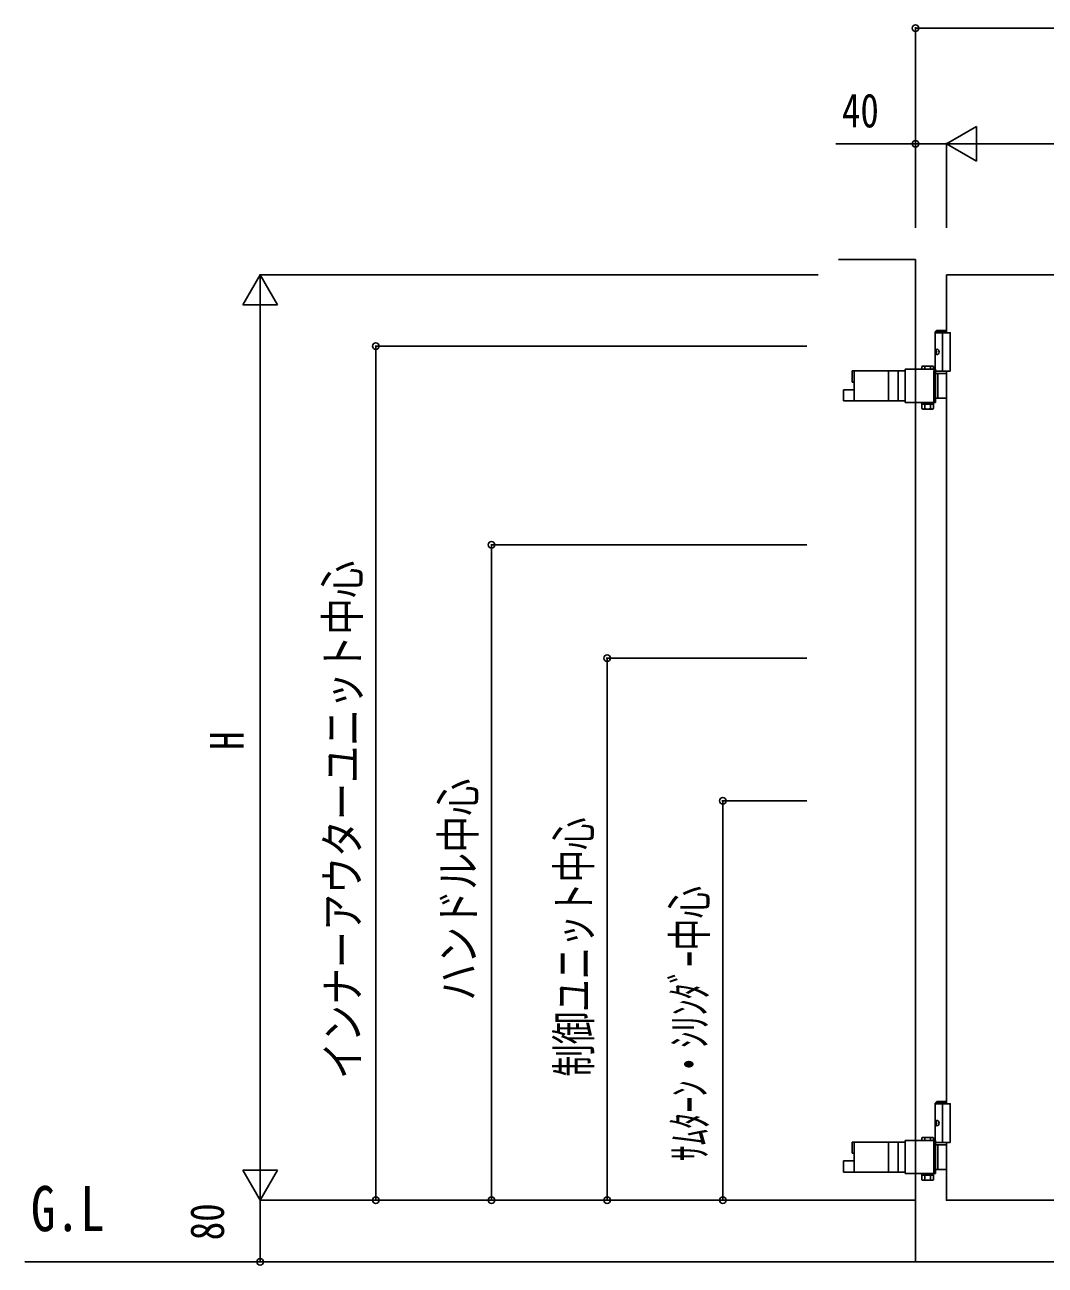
# Model space of a CAD drawing. Units: millimetres, scale not verified. Extents: x -4205 to 4205, y -2970 to 2970.
# Drawn here: x -1710 to -387, y -156 to 1452 of the extents above; entities that cross this region are included whole.
import ezdxf
from ezdxf.enums import TextEntityAlignment as Align

# ---------------------------------------------------------------- set-up
doc = ezdxf.new("R2010")
doc.units = ezdxf.units.MM
doc.header["$LTSCALE"] = 12
for name, color, linetype in [('0-2_USER1', 3, 'Continuous'), ('0-4_YKK_A1', 4, 'Continuous'), ('0-5_YKK_D', 6, 'Continuous')]:
    doc.layers.add(name, color=color, linetype=linetype)
doc.styles.add('ＭＳ ゴシック', font='')
doc.styles.get('ＭＳ ゴシック').set_extended_font_data('MS Gothic')

msp = doc.modelspace()

# ---------------------------------------------------------------- linework, layer by layer
at = {"layer": '0-4_YKK_A1'}
for p, q in [((-654.98, 1148.13), (-554.98, 1148.13)), ((-554.98, -151.87), (-554.98, 1148.13)), ((-514.98, 1053.13), (-514.98, 1128.13)), ((-527.48, 1056.13), (-529.48, 1054.13)), ((-529.48, 1000.13), (-529.48, 1054.13)), ((-529.48, 1054.13), (-514.98, 1054.13)), ((-527.48, 1056.13), (-514.98, 1056.13)), ((-519.98, 1053.13), (-519.98, 1003.13)), ((-528.18, 1030.23), (-528.78, 1030.23)), ((-528.18, 1026.03), (-528.78, 1026.03)), ((-527.17, 1028.55), (-527.76, 1028.55)), ((-527.17, 1027.71), (-527.76, 1027.71)), ((-568.47, 1003.63), (-636.99, 1003.63)), ((-636.99, 989.13), (-636.99, 1003.63)), ((-589.95, 964.63), (-589.95, 1003.63)), ((-577.64, 964.63), (-577.64, 1003.63)), ((-568.47, 962.58), (-568.47, 1005.68)), ((-554.98, 1005.68), (-568.47, 1005.68)), ((-529.19, 1005.68), (-554.98, 1005.68)), ((-545.69, 1009.68), (-546.7, 1009.1)), ((-546.7, 1005.68), (-546.7, 1009.1)), ((-532.69, 1009.68), (-545.69, 1009.68)), ((-542.95, 1005.68), (-542.95, 1009.1)), ((-535.44, 1005.68), (-535.44, 1009.1)), ((-532.69, 1009.68), (-531.69, 1009.1)), ((-531.69, 1005.68), (-531.69, 1009.1)), ((-530.99, 1004.18), (-529.19, 1004.18)), ((-530.99, 964.08), (-530.99, 1004.18)), ((-529.48, 1003.13), (-509.98, 1003.13)), ((-529.19, 962.58), (-529.19, 1005.68)), ((-529.19, 1000.13), (-514.98, 1000.13)), ((-526.09, 1000.13), (-526.09, 968.13)), ((-514.98, 53.13), (-514.98, 1003.13)), ((-636.99, 989.13), (-634.39, 989.13)), ((-530.99, 984.63), (-529.19, 984.63)), ((-530.99, 983.63), (-529.19, 983.63)), ((-648.53, 979.13), (-634.39, 979.13)), ((-648.53, 964.63), (-648.53, 979.13)), ((-529.19, 968.13), (-514.98, 968.13)), ((-568.47, 964.63), (-648.53, 964.63)), ((-554.98, 962.58), (-568.47, 962.58)), ((-554.98, 962.58), (-529.19, 962.58)), ((-546.7, 960.58), (-546.7, 954.66)), ((-531.69, 960.58), (-546.7, 960.58)), ((-545.69, 954.08), (-546.7, 954.66)), ((-532.69, 954.08), (-545.69, 954.08)), ((-543.29, 960.58), (-543.29, 962.58)), ((-542.95, 960.58), (-542.95, 954.66)), ((-535.44, 960.58), (-535.44, 954.66)), ((-535.09, 960.58), (-535.09, 962.58)), ((-532.69, 954.08), (-531.69, 954.66)), ((-531.69, 960.58), (-531.69, 954.66)), ((-530.99, 964.08), (-529.19, 964.08)), ((-527.48, 56.13), (-529.48, 54.13)), ((-529.48, 0.13), (-529.48, 54.13)), ((-529.48, 54.13), (-514.98, 54.13)), ((-527.48, 56.13), (-514.98, 56.13)), ((-519.98, 53.13), (-519.98, 3.13)), ((-528.18, 30.23), (-528.78, 30.23)), ((-528.18, 26.03), (-528.78, 26.03)), ((-527.17, 28.55), (-527.76, 28.55)), ((-527.17, 27.71), (-527.76, 27.71)), ((-568.47, 3.63), (-636.99, 3.63)), ((-636.99, -10.87), (-636.99, 3.63)), ((-589.95, -35.37), (-589.95, 3.63)), ((-577.64, -35.37), (-577.64, 3.63)), ((-568.47, -37.42), (-568.47, 5.68)), ((-554.98, 5.68), (-568.47, 5.68)), ((-529.19, 5.68), (-554.98, 5.68)), ((-545.69, 9.68), (-546.7, 9.1)), ((-546.7, 5.68), (-546.7, 9.1)), ((-532.69, 9.68), (-545.69, 9.68)), ((-542.95, 5.68), (-542.95, 9.1)), ((-535.44, 5.68), (-535.44, 9.1)), ((-532.69, 9.68), (-531.69, 9.1)), ((-531.69, 5.68), (-531.69, 9.1)), ((-530.99, 4.18), (-529.19, 4.18)), ((-530.99, -35.92), (-530.99, 4.18)), ((-529.48, 3.13), (-509.98, 3.13)), ((-529.19, -37.42), (-529.19, 5.68)), ((-529.19, 0.13), (-514.98, 0.13)), ((-526.09, 0.13), (-526.09, -31.87)), ((-636.99, -10.87), (-634.39, -10.87)), ((-530.99, -15.37), (-529.19, -15.37)), ((-648.53, -20.87), (-634.39, -20.87)), ((-648.53, -35.37), (-648.53, -20.87)), ((-530.99, -16.37), (-529.19, -16.37)), ((-529.19, -31.87), (-514.98, -31.87)), ((-568.47, -35.37), (-648.53, -35.37)), ((-554.98, -37.42), (-568.47, -37.42)), ((-554.98, -37.42), (-529.19, -37.42)), ((-546.7, -39.42), (-546.7, -45.34)), ((-531.69, -39.42), (-546.7, -39.42)), ((-545.69, -45.92), (-546.7, -45.34)), ((-532.69, -45.92), (-545.69, -45.92)), ((-543.29, -39.42), (-543.29, -37.42)), ((-542.95, -39.42), (-542.95, -45.34)), ((-535.44, -39.42), (-535.44, -45.34)), ((-535.09, -39.42), (-535.09, -37.42)), ((-532.69, -45.92), (-531.69, -45.34)), ((-531.69, -39.42), (-531.69, -45.34)), ((-530.99, -35.92), (-529.19, -35.92)), ((-1710.21, -151.87), (883.63, -151.87))]:
    msp.add_line(p, q, dxfattribs=at)
for points in [[(-514.98, 1128.13), (-114.98, 1128.13), (-114.98, -71.87), (-514.98, -71.87), (-514.98, 3.13)], [(-529.48, 1053.13), (-509.98, 1053.13), (-509.98, 1003.13)], [(-528.89, 1029.39), (-528.92, 1029.23), (-528.96, 1029.07), (-529.03, 1028.92), (-529.11, 1028.8), (-529.21, 1028.69), (-529.27, 1028.64)], [(-529.27, 1027.62), (-529.21, 1027.57), (-529.11, 1027.46), (-529.03, 1027.34), (-528.96, 1027.19), (-528.92, 1027.03), (-528.89, 1026.87)], [(-527.76, 1028.55), (-527.87, 1028.57), (-527.98, 1028.61), (-528.08, 1028.69), (-528.17, 1028.8), (-528.24, 1028.92), (-528.28, 1029.07), (-528.3, 1029.23), (-528.3, 1029.39)], [(-528.3, 1026.87), (-528.3, 1027.03), (-528.28, 1027.19), (-528.24, 1027.34), (-528.17, 1027.46), (-528.08, 1027.57), (-527.98, 1027.65), (-527.87, 1027.69), (-527.76, 1027.71)], [(-634.39, 964.63), (-634.39, 989.13), (-634.39, 1003.63)], [(-529.48, 53.13), (-509.98, 53.13), (-509.98, 3.13)], [(-528.89, 29.39), (-528.92, 29.23), (-528.96, 29.07), (-529.03, 28.92), (-529.11, 28.8), (-529.21, 28.69), (-529.27, 28.64)], [(-529.27, 27.62), (-529.21, 27.57), (-529.11, 27.46), (-529.03, 27.34), (-528.96, 27.19), (-528.92, 27.03), (-528.89, 26.87)], [(-527.76, 28.55), (-527.87, 28.57), (-527.98, 28.61), (-528.08, 28.69), (-528.17, 28.8), (-528.24, 28.92), (-528.28, 29.07), (-528.3, 29.23), (-528.3, 29.39)], [(-528.3, 26.87), (-528.3, 27.03), (-528.28, 27.19), (-528.24, 27.34), (-528.17, 27.46), (-528.08, 27.57), (-527.98, 27.65), (-527.87, 27.69), (-527.76, 27.71)], [(-634.39, -35.37), (-634.39, -10.87), (-634.39, 3.63)]]:
    msp.add_lwpolyline(points, dxfattribs=at)
for points in [[(-531.49, 962.58), (-546.89, 962.58), (-546.89, 960.58), (-531.49, 960.58)], [(-531.49, -37.42), (-546.89, -37.42), (-546.89, -39.42), (-531.49, -39.42)]]:
    msp.add_lwpolyline(points, close=True, dxfattribs=at)
for centre, radius, start, end in [((-544.82, 1006.36), 3.32, 55.61575, 124.38425), ((-539.19, 997.26), 12.42, 72.41205, 107.58795), ((-533.56, 1006.36), 3.32, 55.61575, 124.38425), ((-544.82, 957.4), 3.32, 235.61575, 304.38425), ((-539.19, 966.5), 12.42, 252.41205, 287.58795), ((-533.56, 957.4), 3.32, 235.61575, 304.38425), ((-544.82, 6.36), 3.32, 55.61575, 124.38425), ((-539.19, -2.74), 12.42, 72.41205, 107.58795), ((-533.56, 6.36), 3.32, 55.61575, 124.38425), ((-544.82, -42.6), 3.32, 235.61575, 304.38425), ((-539.19, -33.5), 12.42, 252.41205, 287.58795), ((-533.56, -42.6), 3.32, 235.61575, 304.38425)]:
    msp.add_arc(centre, radius, start, end, dxfattribs=at)
for centre in [(-526.82, 1028.13), (-526.82, 28.13)]:
    msp.add_ellipse(centre, major_axis=(0, -3.5), ratio=0.707107, dxfattribs=at)
for centre, start_param, end_param in [((-522.59, 1028.13), 1.3352921, 1.4303349), ((-522, 1028.13), 1.3352921, 1.4303349), ((-522.59, 1028.13), 1.7112577, 1.8063006), ((-522, 1028.13), 1.7112577, 1.8063006), ((-520.81, 1028.13), 1.5241127, 1.6174799), ((-522.59, 28.13), 1.3352921, 1.4303349), ((-522.59, 28.13), 1.7112577, 1.8063006), ((-522, 28.13), 1.3352921, 1.4303349), ((-522, 28.13), 1.7112577, 1.8063006), ((-520.81, 28.13), 1.5241127, 1.6174799)]:
    msp.add_ellipse(centre, major_axis=(0, 9), ratio=0.707107, start_param=start_param, end_param=end_param, dxfattribs=at)
at = {"layer": '0-5_YKK_D'}
for p, q in [((-554.98, 1189.09), (-554.98, 1449.13)), ((-554.98, 1448.13), (731.02, 1448.13)), ((-514.98, 1298.13), (-476.01, 1320.63)), ((-476.01, 1275.63), (-476.01, 1320.63)), ((-554.98, 1189.09), (-554.98, 1299.13)), ((-514.98, 1189.09), (-514.98, 1299.13)), ((-514.98, 1189.09), (-514.98, 1299.13)), ((-514.98, 1298.13), (-476.01, 1275.63)), ((-514.98, 1298.13), (-437.04, 1298.13)), ((-159.98, 1298.13), (-469.98, 1298.13)), ((-1404.98, 1128.13), (-1427.48, 1089.16)), ((-681.36, 1128.13), (-1405.98, 1128.13)), ((-1404.98, 1128.13), (-1382.48, 1089.16)), ((-1404.98, 1128.13), (-1404.98, 1050.19)), ((-1427.48, 1089.16), (-1382.48, 1089.16)), ((-1404.98, 1083.13), (-1404.98, -26.87)), ((-695.98, 1035.83), (-1255.98, 1035.83)), ((-1254.98, -71.87), (-1254.98, 1035.83)), ((-695.98, 778.13), (-1105.98, 778.13)), ((-1104.98, 778.13), (-1104.98, -71.87)), ((-695.98, 631.13), (-955.98, 631.13)), ((-954.98, -71.87), (-954.98, 631.13)), ((-695.98, 446.13), (-805.98, 446.13)), ((-804.98, 446.13), (-804.98, -71.87)), ((-1404.98, -71.87), (-1404.98, 6.07)), ((-1404.98, -71.87), (-1427.48, -32.9)), ((-1382.48, -32.9), (-1427.48, -32.9)), ((-1404.98, -71.87), (-1382.48, -32.9)), ((-681.36, -71.87), (-1405.98, -71.87)), ((-681.36, -71.87), (-1405.98, -71.87)), ((-1404.98, -71.87), (-1404.98, -151.87)), ((-555.98, -71.87), (-1255.98, -71.87)), ((-555.98, -71.87), (-1105.98, -71.87)), ((-555.98, -71.87), (-955.98, -71.87)), ((-555.98, -71.87), (-805.98, -71.87))]:
    msp.add_line(p, q, dxfattribs=at)
msp.add_lwpolyline([(-514.98, 1298.13), (-554.98, 1298.13), (-658.38, 1298.13)], dxfattribs=at)
for centre in [(-554.98, 1448.13), (-554.98, 1298.13), (-1254.98, 1035.83), (-1104.98, 778.13), (-954.98, 631.13), (-804.98, 446.13), (-1254.98, -71.87), (-1104.98, -71.87), (-954.98, -71.87), (-804.98, -71.87), (-1404.98, -151.87)]:
    msp.add_circle(centre, 4.25, dxfattribs=at)

# ---------------------------------------------------------------- texts
at = {"layer": '0-2_USER1', "style": 'ＭＳ ゴシック', "width": 0.8}
msp.add_text('G.L', height=58.65, dxfattribs=at).set_placement((-1702.33, -129.59), align=Align.BOTTOM_LEFT)
at = {"layer": '0-5_YKK_D', "style": 'ＭＳ ゴシック', "width": 0.8}
msp.add_text('40', height=43.99, dxfattribs=at).set_placement((-650.38, 1306.13), align=Align.BOTTOM_LEFT)
at = {"layer": '0-5_YKK_D', "style": 'ＭＳ ゴシック'}
for s, width, p in [('インナーアウターユニット中心', 0.8, (-1262.98, 85.18)), ('H', 0.8, (-1412.98, 512.13)), ('ハンドル中心', 0.8, (-1112.98, 186.73)), ('制御ユニット中心', 0.7, (-962.98, 88.38)), ('ｻﾑﾀｰﾝ・ｼﾘﾝﾀﾞｰ中心', 0.7, (-812.98, -21.47)), ('80', 0.8, (-1438.68, -123.79))]:
    msp.add_text(s, height=43.99, rotation=90, dxfattribs=dict(at, width=width)).set_placement(p, align=Align.BOTTOM_LEFT)

doc.saveas('drawing.dxf')
